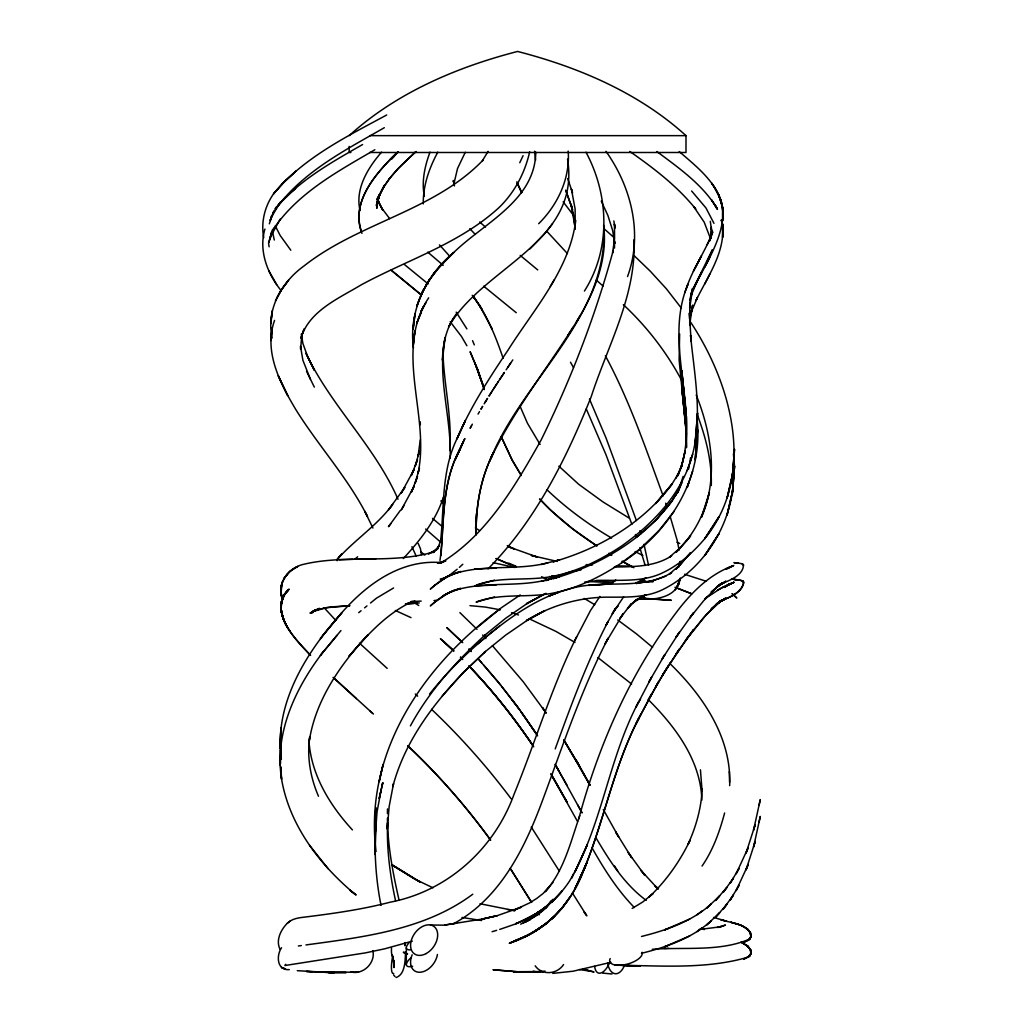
<?xml version="1.0" encoding="UTF-8"?>
<svg xmlns="http://www.w3.org/2000/svg" width="1029" height="1029" viewBox="0 0 1029 1029"><rect width="100%" height="100%" fill="white"/><g stroke="black" fill="none" stroke-linecap="round" stroke-linejoin="round"><path stroke-width="1.5" d="M686.433 447.551L686.369 433.646L681.815 387.663L685.97 427.382L686.382 447.538L686.369 416.809L681.815 370.826L686.369 416.809L686.33 440.065M423.279 203.896C422.932 185.67 429.247 167.997 437.814 152.125M689.713 325.203L689.764 302.269L689.713 308.121L692.607 288.287L689.79 300.802L692.324 291.902L690.498 297.008L697.418 280.673L696.028 283.682C707.193 261.405 722.024 239.23 723.155 213.595C722.204 186.236 698.061 167.92 679.191 151.546M337.165 560.728L337.178 559.493C354.4 540.032 377.026 525.639 392.641 504.454L388.473 509.869L404.847 487.386L401.22 493.174L414.147 469.34L411.317 475.527L417.517 459.68M711.283 485.521C711.978 461.301 705.817 437.312 697.289 414.803M376.923 208.064L377.013 201.684L376.447 205.851L379.469 194.88L377.669 198.841L383.65 187.059L390.377 177.438L388.872 179.355L398.056 168.679L415.433 151.97M387.406 813.592L387.496 808.923M376.061 851.549C363.674 752.688 423.009 665.879 499.515 609.271M453.545 185.361L457.532 168.499L465.262 152.305M450.149 458.317C451.692 418.031 436.901 377.592 445.081 337.525L442.419 360.317C442.766 343.725 446.445 326.592 456.825 313.253M375.598 830.943L377.051 811.842L381.142 789.848M476.157 534.939C475.784 507.503 480.054 479.758 492.402 455.024L489.572 461.159C511.683 413.414 544.714 372.035 572.741 327.801C592.305 297.484 608.358 262.099 603.599 225.184M476.26 513.857L475.938 521.574M476.17 533.729C475.72 505.586 480.839 477.263 493.779 452.104L490.923 458.214C522.861 379.714 608.113 317.845 603.817 227.023M535.775 152.151C535.119 200.616 484.016 222.907 453.84 252.414C425.877 275.489 408.474 311.234 413.452 347.853M376.884 207.408L377.219 200.925L376.678 208.231M575.224 224.644L575.108 208.964L571.404 189.027L572.574 192.976M376.755 206.932L379.071 195.883L384.409 185.233L377.026 199.587L379.842 194.082L376.511 205.08C381.476 182.647 399.818 166.415 416.102 151.52M420.295 439.859L418.044 456.349L419.472 451.139M689.842 323.518L692.607 305.124L689.79 317.652L692.324 308.739L690.498 313.845L697.418 297.522L696.028 300.519C708.055 275.515 727.567 249.365 721.753 220.219M732.828 488.634C727.889 530.604 701.276 570.233 663.293 589.321C647.267 597.45 628.925 597.129 611.432 597.18C581.526 596.563 551.878 604.833 526.449 620.526L544.92 610.57L526.243 620.989L505.663 635.112L483.694 652.939L485.418 651.498L462.42 673.403L485.418 651.498M733.111 485.508L734.526 466.201L733.42 453.943M449.699 450.522C452.374 417.092 443.64 384.087 442.894 350.773M679.642 333.936L679.127 360.086L686.369 433.646M404.899 945.767L405.259 942.628M394.223 960.456L394.068 967.582L393.464 961.343M690.163 460.773L690.498 457.841M575.777 220.528C569.269 270.434 533.627 309.407 507.799 350.477C488.839 378.711 470.266 407.484 456.927 438.881C441.261 471.038 444.335 507.271 440.541 541.717L441.467 538.99L437.724 548.161L439.357 545.576L433.003 552.637L437.852 548.663L428.45 553.911L431.318 552.509M710.73 238.291L711.836 230.406L709.907 240.426M434.277 551.776C391.946 564.458 346.773 554.219 303.979 564.214C288.403 567.468 276.016 583.996 282.538 599.74M284.904 593.952C271.733 617.156 296.429 639.742 310.617 655.383M678.741 566.902L680.195 561.461L678.613 566.876M680.195 578.311L676.902 587.469L680.195 578.311C677.905 597.36 655.036 600.499 639.652 598.788L644.771 597.54L636.102 599.997M441.017 555.519C443.55 519.761 442.47 482.305 459.654 449.557M710.73 238.136L711.309 227.229L711.541 230.226L710.319 221.325M287.477 573.822L283.58 578.941L289.844 571.391L297.805 566.464C285.728 571.429 277.637 585.475 282.268 598.209M282.229 598.749C279.116 608.821 282.615 619.342 287.888 627.999C280.132 616.435 277.225 599.11 289.046 589.051M688.465 469.391L689.031 466.51M439.988 560.419C444.862 524.494 440.836 486.241 458.227 452.863M271.772 231.949L271.206 234.741L271.682 232.387M494.499 580.137L476.118 585.244C500.583 575.88 527.414 581.359 552.727 576.317C577.591 571.455 600.692 559.943 621.657 545.987C652.039 524.52 679.783 495.862 691.051 459.629C703.502 419.15 694.485 376.267 690.523 335.184L691.128 341.306L689.379 313.035L689.61 319.016M494.499 596.974L476.118 602.081C500.583 592.717 527.414 598.196 552.727 593.167C577.591 588.292 600.692 576.78 621.657 562.837C669.57 531.852 703.836 477.88 697.07 419.305M759.055 805.231L760.29 799.597L753.562 830.184L755.222 824.602L746.051 853.067L748.237 847.6L736.121 873.814L738.976 868.553L730.204 883.191L733.445 878.084L723.207 892.297L726.911 887.41L715.464 900.516L719.644 895.925L706.576 908.183L711.258 903.925C691.81 921.534 666.496 930.216 641.504 936.467M759.055 822.068L760.29 816.434L753.562 847.034L755.222 841.452L746.051 869.917L748.237 864.45L736.121 890.651L738.976 885.39L730.204 900.028L733.445 894.934L723.207 909.134L726.911 904.259L715.464 917.366L719.644 912.762L706.576 925.02L711.258 920.762C691.81 938.371 666.496 947.066 641.504 953.317M382.737 782.876L379.186 798.543L382.775 782.67L382.119 785.577M282.229 581.899L280.878 591.238L282.602 599.701M270.28 220.399L273.83 211.369L270.28 220.399L271.412 216.039M271.785 231.435L268.518 243.294L273.83 228.206L270.28 237.249L280.222 219.074M683.153 476.376L677.802 492.672L681.88 482.498L676.027 495.026M627.536 276.544C643.099 234.188 631.472 187.291 606.017 151.392M684.748 292.75L687.912 284.313C663.023 343.454 699.823 407.883 680.941 467.976L685.263 450.728L682.639 462.047L677.802 475.835L681.88 465.648L676.027 478.189M419.472 467.976L418.044 473.186C430.431 415.549 393.348 350.863 428.681 297.818M679.024 565.757L680.195 561.461M709.869 240.735L712.737 231.808C705.56 251.205 692.954 268.17 686.562 287.901M419.408 451.307L415.214 466.047L417.054 460.953M419.408 468.144L415.214 482.884L417.054 477.79M724.622 812.974C719.631 831.599 713.071 850.108 702.035 866.071M578.722 818.891C598.466 745.858 629.169 675.333 674.728 614.57C690.022 593.849 708.917 574.208 733.78 565.513L726.178 569.384M529.678 151.765C524.944 172.936 514.487 192.719 498.782 207.794C459.384 243.757 407.304 259.848 361.153 284.892C338.708 298.423 309.06 310.899 300.905 338.207L304.108 328.971L301.767 335.313L300.622 349.307L300.507 346.284L302.886 360.253L310.449 379.367M264.916 229.081C258.446 250.742 267.514 274.01 281.354 290.86M488.08 151.353L482.357 160.833L483.218 159.932C434.187 211.061 358.902 222.56 304.031 265.945C281.573 282.023 265.675 309.922 272.196 338.014M274.563 320.405C263.424 351.365 280.171 383.38 295.747 409.452C318.437 445.994 348.085 477.983 367.507 516.571L364.69 511.169L372.935 528.057M269.354 223.807L271.437 217.183L280.222 202.237M443.37 497.187C435.833 520.777 419.871 540.559 403.329 558.554M579.764 815.675C570.645 841.696 564.098 870.585 545.229 891.706L549.486 886.857M687.205 470.6L692.658 454.291M692.658 471.128L687.205 487.45L688.98 482.125M430.006 152.125C424.784 166.081 421.427 181.387 424.321 196.243M710.923 253.751L712.287 249.918M555.21 748.893C570.941 705.598 586.864 662.174 608.19 621.259L605.914 625.413M652.283 949.317C684.452 946.847 719.927 952.082 750.064 938.911L751.286 935.58C747.131 923.142 731.285 923.335 720.737 919.643L726.77 921.289L713.547 917.418M750.064 955.748L743.826 959.169L750.064 955.748L751.286 952.417L750.038 948.867L746.668 945.355L741.189 942.178L748.379 946.629L750.823 950.204L750.977 953.767L748.559 957.034C707.386 969.292 662.689 965.807 620.088 965.266L640.179 966.128L614.892 964.958L634.777 965.935M288.712 589.578C267.733 611.38 295.13 639.395 310.269 655.074M690.948 293.484L712.171 250.111M284.467 594.222L281.264 602.801L284.467 594.222L288.287 590.222M417.517 476.517L411.317 492.364L414.147 486.19L401.22 510.011L404.114 505.38M421.504 311.633L416.758 323.132L420.977 312.7M422.134 309.973L423.884 305.883L420.694 311.928L426.07 302.539M571.79 878.149L573.719 873.84M463.243 441.878L455.551 459.037L463.307 441.673M678.625 566.812L679.77 564.265M281.534 947.722C276.196 955.529 276.762 970.579 289.29 969.627M458.857 451.487L460.117 448.734M576.574 636.887C551.505 687.552 535.466 741.948 514.101 794.144C494.409 848.835 447.551 891.255 390.017 902.227C361.423 909.662 332.123 913.713 302.848 917.328C297.265 917.958 291.439 919.167 287.31 923.283C280.84 929.663 275.476 940.545 280.094 949.33M312.713 612.679L315.08 609.798L312.482 611.985L319.466 608.306M464.722 438.817L456.927 455.718L464.799 438.624M519.774 162.723L523.079 155.662M709.894 239.152L711.309 236.194L707.219 244.606M709.894 255.989L711.309 253.031L707.219 261.456M640.913 714.203C614.313 763.569 604.486 819.354 583.494 870.92C571.198 904.375 544.508 932.21 510.178 942.886M573.822 642.482L590.479 610.557L599.92 596.421M704.724 267.206L709.714 257.482M704.724 284.043L709.714 274.319M676.941 476.221L678.124 474.099L671.95 484.119M676.941 493.071L678.124 490.936L672.078 500.75L655.679 520.442L671.976 501.059L677.648 491.695M470.15 428.218L471.526 425.594M285.625 964.289L284.93 965.524L365.411 952.88L384.859 948.777L412.32 941.136M694.858 268.453L701.482 255.835L693.392 271.309M694.858 285.303L701.482 272.685L694.125 286.744M638.109 719.528L658.56 681.841L655.55 686.973L668.297 665.866L665.107 670.998L689.121 635.42L685.404 640.72L706.254 614.686L721.342 600.653L716.068 604.447L724.982 598.518M639.086 701.701L640.565 698.923M584.421 291.066C611.046 249.082 609.117 195.201 585.99 152.202M275.463 300.661L281.972 288.763L276.737 298.217M470.266 427.974L472.35 424.18M410.404 725.908C429.247 691.012 456.284 661.248 485.418 634.661L483.694 636.102L505.663 618.275L526.243 604.139L543.582 594.466L526.449 603.689L545.987 593.321M453.056 318.939L448.618 326.862C482.537 266.871 581.256 242.831 567.519 159.109M605.888 625.478L615.509 608.383L612.268 613.798L623.6 596.884M554.129 279.927L550.258 286.474M576.523 321.627L580.253 315.35M478.048 414.095L479.514 411.6M480.993 409.092L482.472 406.596M569.989 896.902L561.384 908.916L566.593 902.06M750.064 938.911L743.826 942.332L748.559 940.197L751.286 935.58M748.559 957.034L751.286 952.417M481.135 408.886L482.665 406.339M661.698 659.718L664.824 654.585L648.669 682.394L651.589 677.223L635.896 707.232L638.662 701.868C608.268 758.785 602.338 825.528 569.461 881.171C556.65 900.645 537.614 915.681 515.709 923.656C533.691 916.826 550 905.597 562.361 890.818L551.415 902.343L554.631 899.205L542.643 909.507L545.46 907.179L533.781 915.154L536.019 913.662L516.571 923.605L499.708 929.431M484.157 403.87L487.527 398.416M484.968 402.493L487.386 398.647M489.007 396.088L492.235 390.956M572.484 328.187L573.076 327.248M312.79 612.319L313.716 610.866L311.272 613.22L313.086 611.548L310.025 613.143C322.064 606.364 336.406 606.686 349.821 605.747M572.741 327.801L567.995 335.222M489.212 395.689L496.724 383.997M662.547 658.406L679.359 632.256L675.912 637.466L693.649 612.602L689.79 617.94L703.45 600.987L716.274 587.752L711.142 592.125L721.985 582.98L716.724 587.34L725.882 581.153L716.531 586.98L721.586 583.816M493.071 389.657L498.139 381.862M568.33 334.695L569.256 333.293M497.573 382.711L504.377 372.434M499.837 379.264L504.261 372.627M550.759 901.648L548.045 905.456L551.557 900.581M272.955 212.977C299.645 173.335 343.982 150.851 384.332 127.699M272.955 229.814C297.381 193.079 337.705 171.444 374.852 149.745M506.152 369.797L510.577 363.224M507.799 367.314L512.828 359.918M686.459 541.048L690.639 535.775L676.014 552.406C692.684 536.212 704.248 515.066 709.38 492.441L701.521 517.227C718.422 478.061 711.656 433.402 696.196 394.943M688.182 555.364L676.014 569.256L690.639 552.624L680.529 564.342L669.377 574.053L671.68 572.626C641.067 591.173 603.354 578.877 570.246 588.691C534.771 598.068 504.905 620.924 477.366 644.205M549.486 903.694L545.229 908.543L551.055 901.455M400.294 510.461L388.473 526.707L390.969 523.465M748.559 940.197L750.977 936.917L750.038 932.03L750.977 936.917M287.477 590.672L283.58 595.778L288.056 590.389M552.457 223.807L545.074 233.274L529.999 248.877M275.142 208.655L276.762 206.585M429.517 694.138C449.75 668.516 473.79 646.122 499.515 626.121M442.148 696.144L463.307 672.542C432.283 705.006 404.307 742.616 392.795 786.696L393.515 783.686L389.142 806.543L387.277 829.091L387.547 822.66C386.621 848.835 389.965 874.984 395.509 900.529M552.92 882.496L543.158 893.442L536.791 898.407L529.806 902.806L514.14 910.15L521.446 907.128L497.676 915.501L481.881 919.193L497.136 915.733L481.945 919.103L444.734 925.045M552.92 899.333L541.82 911.462L547.608 905.932L537.498 914.755L520.661 924.209M323.286 651.73C295.683 687.552 274.138 732.892 281.586 779.197C289.445 825.309 319.556 864.54 354.645 893.944M658.264 531.466L674.085 511.426M672.078 483.913L655.679 503.605L671.976 484.222C642.996 523.002 599.328 548.791 553.178 561.821L559.583 559.802L541.19 564.509M337.075 635.292L320.379 655.409L340.959 630.558M541.19 581.346L559.583 576.639L553.178 578.671C599.225 565.526 643.189 540.019 671.976 501.059M381.515 152.176C367.867 167.933 354.915 188.847 360.021 210.508M275.463 208.45C298.783 180.525 331.454 162.389 362.594 144.536M391.933 158.955L398.056 151.829M613.889 610.866L618.21 605.914M549.795 903.205C542.875 911.977 533.266 918.151 523.324 922.987M398.004 151.893C376.858 172.139 349.757 201.671 361.938 233.377M278.473 205.131L285.406 197.311L277.894 205.62M720.557 926.409L719.953 927.078L725.471 925.058L717.65 927.463L720.917 926.743L699.013 929.56M538.656 223.705C557.795 204.81 570.233 178.351 568.201 151.109M278.512 204.539L295.696 188.166L292.699 190.892M396.551 153.025C376.421 172.898 350.889 201.144 361.488 231.679M488.042 568.87C535.582 520.635 566.349 458.857 591.251 396.577C607.779 345.435 636.668 294.886 633.941 239.796M621.657 562.837L640.218 548.714L658.367 531.157M640.218 531.877L641.311 530.835M640.218 548.714L641.311 547.685M390.094 159.405L398.223 151.675M459.41 567.352L462.78 564.252M680.529 547.505L669.377 557.203L671.68 555.789C654.791 566.915 633.761 566.67 614.274 567.056M636.912 536.958L656.759 519.413M355.275 558.824L357.616 556.792M349.178 135.648C396.255 92.867 456.554 67.194 517.587 51.45C578.607 67.194 638.906 92.867 685.996 135.648L685.996 152.498L369.771 152.498M610.892 584.099L615.766 579.97M288.339 590.067L286.577 591.559L288.712 589.784M477.366 627.368L501.239 607.83L520.25 594.942M358.697 612.667L361.063 610.737M364.6 607.843L366.967 605.914M370.517 603.02L376.434 598.196L393.58 587.971M704.801 598.749L722.68 587.135L734.024 582.26L729.034 584.511M457.172 569.243L449.39 575.314L440.798 579.803L444.541 578.234M714.756 605.772L721.342 600.653M290.487 920.852L287.31 923.283M697.083 914.755L702.202 910.871M697.083 931.605L702.202 927.708M721.586 600.653L716.531 603.817L725.882 598.003L716.724 604.177L721.985 599.83L711.142 608.962L716.274 604.589L703.45 617.824L689.79 634.777L693.649 629.439L675.912 654.303L679.359 649.106L661.698 676.555L664.824 671.435L648.669 699.231L651.589 694.06L635.896 724.069L638.662 718.705C610.261 772.599 602.57 834.455 575.031 888.632C563.853 909.392 546.348 926.949 524.713 936.673C539.119 929.766 552.071 919.9 562.361 907.655L551.415 919.193L554.631 916.042L542.643 926.344L545.46 924.029L533.781 932.004L536.019 930.512L524.713 936.673M705.701 597.926L712.287 593.27M633.594 602.004L636.179 600.203L627.484 608.409L631.446 603.611L619.677 618.789L623.214 613.593L605.155 643.639L608.19 638.109C580.703 690.845 562.246 747.556 541.511 803.134C523.8 850.327 498.936 899.809 452.438 924.299M472.774 894.201C424.926 929.959 363.43 937.085 305.96 944.944M724.866 587.044L729.651 584.125L724.3 587.43M632.153 908.44L642.778 901.97L652.978 893.609L649.08 897.031C666.149 880.978 679.822 861.505 689.97 840.423L687.912 844.552C695.977 827.046 701.315 808.164 702.202 788.857L702.1 791.275L700.44 769.782M636.449 583.675L645.929 577.938L636.102 582.941M632.385 602.981L645.929 594.775L636.102 599.791M717.406 590.093L733.78 582.35L728.828 584.588M665.904 576.124L652.167 580.961L653.209 580.793L637.401 583.134M719.811 601.746L724.699 599.161L719.708 601.412C728.583 597.54 743.362 592.833 743.465 581.642L740.996 580.369L733.947 579.494L738.565 580.086M386.711 114.978C346.464 136.716 303.195 157.926 273.521 193.889C264.646 206.52 260.826 222.444 263.733 237.673M720.699 584.395L724.146 582.568L719.194 584.806C727.902 580.832 743.375 576.111 743.465 564.805L740.996 563.532L733.947 562.644L738.565 563.249M720.699 601.232L724.146 599.418L719.194 601.643C728.558 597.72 740.854 593.45 743.864 582.71L742.501 580.819L732.005 578.697M524.713 922.357L530.437 919.373L524.867 922.164M318.025 608.898L312.379 611.65L326.566 607.663L349.564 605.759M545.923 580.626L570.246 571.854L581.038 569.912M510.281 942.834L526.269 935.966L515.709 940.506L519.568 938.86M689.739 919.077L664.76 929.83L667.988 928.698M689.739 935.927L664.76 946.667L667.988 945.535M526.269 935.966L509.972 942.976M729.072 567.481L727.104 568.368L731.851 566.259M729.072 584.318L727.104 585.205L731.851 583.109M509.252 943.31L517.574 940.017M455.358 573.41C485.238 564.136 517.497 570.722 547.801 562.824M455.358 590.247C485.238 580.986 517.497 587.572 547.801 579.661M492.094 931.708L496.66 930.345M636.102 583.16L644.771 580.69L639.652 581.938L653.003 581.861M440.193 579.108L444.387 578.066M610.866 962.321L573.102 971.209L552.753 973.395M446.882 924.711L456.554 923.142M396.049 977.55C405.516 974.386 405.014 960.044 405.58 951.774M298.371 945.998L301.291 945.561M419.305 602.904L405.825 603.959M584.588 582.17C610.647 577.706 638.79 584.716 663.293 572.484C679.564 564.677 693.25 552.329 704.801 538.63C756.829 474.382 731.503 383.148 689.687 320.765M433.994 600.55L436.836 600.357M405.349 603.997L417.247 603.174M496.132 568.149L474.742 569.088L480.839 568.831M474.742 585.925L496.132 584.999M358.516 972.083L328.354 972.456L297.278 970.681M339.081 559.737L352.908 559.352M355.995 559.261L360.587 559.133L354.49 559.223L375.765 558.863M664.001 948.416L668.747 948.301M543.415 971.505L513.574 971.749L536.623 971.903M421.183 601.077L410.97 601.643L415.176 601.283L406.764 603.753L412.333 601.579C386.595 613.438 367.134 635.163 348.947 656.283L368.125 634.597C339.982 664.927 314.668 701.289 308.97 743.17L309.716 736.983C306.796 757.112 310.462 777.692 318.488 796.253M369.771 135.648L685.996 135.648M350.889 152.498L349.178 152.498L349.178 146.375M430.495 924.994L446.187 925.212M616.178 565.821L631.806 566.156M613.052 582.594L587.726 581.552M596.421 580.356L615.162 580.845M641.697 581.514L646.379 581.642M641.697 598.363L671.358 600.319L645.324 598.351M317.279 972.096L334.348 972.572L306.436 971.479L312.121 971.762M611.946 973.987L602.672 973.1M586.131 564.638L592.498 564.934M643.935 581.436L646.714 581.578M493.367 969.768L520.327 972.006L493.123 969.781M469.983 605.644L485.148 607.046L500.377 609.824M536.25 913.598L539.003 913.932M579.52 969.55L593.476 971.685M461.995 917.469L481.701 920.531M507.541 909.546L514.822 910.704L479.99 903.745M551.647 575.931L554.438 576.394M493.148 562.657L514.886 567.493M557.203 561.422L531.35 555.428L537.228 557.062L508.545 546.759L514.32 549.049L507.258 545.602M549.602 576.497L555.686 577.899M706.434 581.346L684.529 574.259M582.787 968.752L593.99 972.109M511.529 612.705L518.487 614.969M588.176 970.591L582.607 968.688M516.172 566.799L496.132 558.696M701.418 928.634L704.312 929.599M407.574 953.832L403.304 952.301L407.394 953.767M516.095 566.31L508.673 563.133M404.243 952.7L406.764 953.651L404.024 952.314M395.38 610.506L411.021 617.644M541.563 576.742L548.444 579.661M674.947 587.25L691.732 593.797L675.912 587.649M530.81 619.548L555.917 631.394L574.967 642.43M496.132 558.464L510.358 564.831M676.915 542.206L679.719 543.479M432.913 887.783L414.919 879.152L392.01 864.99L420.321 882.213L392.1 864.694M642.842 555.519L635.125 551.544M633.838 567.686L622.236 561.281M622.262 561.397L633.157 567.288M413.581 602.274L418.752 605.489M584.266 598.454L594.736 604.705M609.052 553.589L611.702 555.145M424.797 555.094L420.771 551.698M611.586 538.038C588.331 524.456 566.439 508.365 546.965 489.74M608.924 553.28L611.586 554.888M628.938 517.96L603.007 501.946L578.71 484.299L558.863 466.163M741.189 942.178L748.379 946.629L746.668 945.355L750.823 950.204L750.038 948.867L750.977 953.767M475.347 527.928L479.424 530.475M596.434 545.576C575.983 532.302 556.47 517.188 540.032 499.091M629.774 151.443C653.724 168.151 677.326 186.198 695.745 209.08L693.687 206.61L704.209 222.2L710.319 238.175M597.913 657.557L631.626 684.066M617.709 619.96L636.707 634.07L652.605 647.382M596.987 545.987L572.574 528.842L550.155 509.805L539.518 499.065M656.849 151.533C678.767 167.881 702.37 184.345 716.853 208.09M355.931 894.818L349.77 890.059L355.88 894.896M441.955 526.321L432.489 518.41M440.734 542.219L425.62 529.047M658.483 888.529L654.894 885.712L658.123 889.095L640.951 870.354L644.733 875.229L628.217 852.526L631.587 857.594L615.586 831.805L618.648 836.937L603.29 809.489M520.224 255.398L537.717 269.92M483.669 286.165L516.249 312.713M420.951 294.538L391.908 270.73M420.964 294.744L391.084 270.151M646.238 900.414C624.243 884.155 609.348 860.54 595.701 837.284M404.281 264.402L428.141 283.927M440.386 638.649L453.84 650.92M427.755 252.131L443.203 265.302M479.668 221.994L485.456 227.062M603.701 228.387L613.31 236.927M596.305 280.042L603.045 286.049M732.043 593.72L736.803 598.016L732.416 593.797M387.187 668.387L359.533 643.241M373.424 714.062L333.177 677.404M370.17 711.103L372.472 713.2M356.356 698.64L333.447 677.661M440.849 500.917L444.206 503.991M446.805 627.677L462.381 642.25M441.042 639.215L453.725 650.868M415.292 694.009L417.633 696.17M447.075 627.767L462.69 642.662M623.368 304.687C646.868 326.63 666.818 352.381 681.88 380.807M443.679 641.453L453.03 650.264M407.69 745.729C438.213 774.541 466.008 806.209 490.679 840.166M431.575 709.341C460.568 736.79 487.129 766.772 511.079 798.723M634.327 255.835L650.251 271.18L666.38 288.802L681.262 308.005M407.844 745.871C438.187 774.593 465.931 806.054 490.434 839.883M459.873 612.602L477.032 629.324M648.09 699.437C675.23 726.461 700.762 760.302 701.855 800.15M669.455 663.113C702.614 695.192 731.876 737.471 729.651 785.667M567.442 253.584L547.055 231.538M460.452 657.145L462.381 659.087M335.814 620.423L324.264 607.907M449.905 256.453L439.486 244.876M469.083 649.325L471.205 651.537M460.555 657.287L462.69 659.499M469.083 666.162C492.968 690.729 514.14 717.856 533.369 746.166C514.011 717.805 492.801 690.6 468.89 665.917C492.801 690.922 514.397 718.139 533.717 746.835M468.89 649.067L471.063 651.344M469.803 228.657L475.244 234.38M691.617 190.995L705.933 207.909L713.972 223.344M482.64 635.022L485.881 638.572M492.389 645.659L523.092 681.584L546.052 712.878M389.669 218.624L381.502 207.832L377.193 199.06L382.737 209.967L379.032 203.06L377.566 197.439M634.353 907.527C617.156 889.892 603.972 868.978 591.919 847.626M481.662 662.727L478.665 659.306L500.943 685.455M393.592 974.965L394.995 976.56M483.694 665.094L497.92 681.648L519.761 709.869L512.236 700.106M450.162 321.691L461.481 336.47L466.896 345.757M352.432 829.914C329.91 805.488 311.234 774.978 308.983 741.112M573.436 215.202L563.146 201.825M472.247 295.349C486.756 313.909 495.579 336.161 503.13 358.285M309.51 845.259L328.161 868.772M585.99 914.511L584.163 912.183L586.826 915.849L572.407 893.005M501.933 686.716L516.764 705.74L536.482 733.934M473.121 296.365L475.089 298.899L472.748 295.606M290.808 250.227L280.158 235.461L275.296 225.891M479.347 304.944L472.89 295.812L482.048 309.639L479.347 304.944L492.235 329.267L491.026 326.965M456.194 312.134L466.896 328.92M520.661 711.168L537.588 735.876M521.497 712.377L536.341 733.78M521.33 475.514L512.686 461.056L501.239 436.682M545.473 712.068L542.553 707.656L546.09 713.007M531.26 827.046L559.416 871.241M510.217 868.399L531.53 902.279M520.983 474.974L511.722 459.346L501.509 437.351M540.084 444.489L527.44 423.241L520.159 406.442M510.95 869.441L531.607 902.407M716.673 207.922L711.592 199.96L715.901 206.675M614.442 865.826L617.722 871.01M564.085 740.404L589.771 784.703M551.39 774.708L567.301 802.53L552.805 777.024M564.162 740.597L578.915 765.164L563.699 739.774M537.55 912.337L539.055 914.858M281.586 612.615L280.827 605.837L282.988 597.129C278.036 608.975 283.412 621.773 290.294 631.652M555.338 764.856L567.301 785.693M550.747 773.705L577.552 821.528M555.158 764.315L582.118 812.987M556.625 766.901L558.901 770.927M268.698 270.537L276.647 284.609M590.106 785.268L576.163 760.29L589.836 784.831M605.374 355.777C629.401 400.358 645.788 448.464 663.139 495.901M570.516 362.234L573.5 367.623M577.552 804.678L581.771 812.344M717.457 209.427L714.859 204.63L716.956 208.861M521.613 192.667L517.201 183.278M285.033 622.777L286.371 625.426L282.087 615.561M521.742 192.564L516.815 181.824M398.004 499.232C374.762 446.007 330.631 405.606 305.986 353.269L314.321 370.273L307.722 356.857L302.886 343.416L301.291 334.091M314.321 387.11L306.526 371.237M416.269 556.29L411.922 546.682M589.463 399.033L606.004 437.904L636.411 520.52M586.286 408.963L606.004 454.754L631.87 524.34M601.283 201.131L607.92 215.537L612.654 230.522L614.776 243.551L614.454 240.812L614.519 248.105M418.186 543.428L420.437 548.727L421.478 554.58M472.555 340.663L474.33 344.895M470.189 351.854L478.163 370.993L484.299 389.116M470.214 351.918L478.163 370.993M565.667 190.146L572.034 207.935L570.889 204.064L573.41 214.366L575.262 228.837M565.976 190.957L572.574 209.813L571.404 205.864L575.275 228.914M474.832 362.838L484.119 388.422M274.293 240.04L272.17 230.2M476.967 367.829L484.016 387.894M476.093 365.977L484.286 389.605M665.686 503.207L667.178 507.567M635.433 534.501L636.411 537.37M567.699 178.544L572.098 191.535M483.013 384.859L483.964 387.74M670.072 516.185L677.365 540.997L679.101 550.116M639.832 530.745L640.797 533.807M639.832 547.582L645.17 565.487M721.355 220.322L722.654 224.579L722.641 237.275L722.654 224.579L721.355 220.039M282.396 598.428L281.136 594.273L281.496 584.896L281.136 594.273L281.997 597.36M644 544.341L648.514 565.191M392.178 955.079L394.146 963.388L392.898 958.115M399.072 900.156C392.924 873.222 387.676 845.915 387.418 818.196M454.458 185.927L453.287 180.487L453.416 181.901M268.659 244.182L269.161 246.819M381.026 905.43C375.701 878.792 374.08 851.51 375.778 824.409L375.135 854.546L375.778 807.559L375.135 837.696M613.837 220.926L615.02 228.168L614.454 223.975L614.57 238.561L612.615 252.967L613.258 250.317C595.521 315.659 570.954 379.302 541.1 440.052C515.31 485.765 486.82 535.131 440.798 562.966L445.789 560.882L437.402 562.966L441.351 562.606C399.213 558.953 363.533 586.491 337.885 617.259C304.044 655.82 273.971 705.907 281.29 759.248M721.561 219.859L723.155 230.432L721.599 220.232M534.591 151.212L535.594 160.164M405.053 942.551L405.349 945.265M280.351 745.253L280.12 742.141L280.428 746.81M280.685 749.922L281.354 759.248M280.351 762.09L280.12 758.978L280.428 763.647M280.685 766.759L281.586 779.197L280.634 766.772M280.634 749.922L280.943 754.604M420.269 421.8L420.346 424.797M729.329 771.454L729.561 782.374M406.314 947.786L406.314 964.623M610.017 961.703A16.837 7.743 -72.6 0 1 600.872 973.01A16.837 7.743 -72.6 0 1 594.646 966.347M624.629 965.009A16.837 9.402 -84.1 0 1 615.11 973.717A16.837 9.402 -84.1 0 1 607.689 962.977M544.997 971.042A16.837 14.972 -13.2 0 1 533.318 971.157M393.747 973.421A16.837 3.756 -79 0 1 392.705 955.902M393.039 956.648A16.837 3.756 -79 0 1 391.509 948.095M372.832 950.642A16.837 14.072 -44.6 0 1 367.469 967.17A16.837 14.072 -44.6 0 1 350.812 971.852M412.668 966.308A16.837 5.338 -30.7 0 1 410.867 957.819M410.404 949.831A16.837 5.338 -30.7 0 1 408.925 942.911M437.454 954.462A16.837 11.576 -54.8 0 1 419.652 972.264A16.837 11.576 -54.8 0 1 412.153 954.796M563.57 964.546A16.837 15.474 -20.9 0 1 535.183 965.807M642.109 952.262A16.837 7.242 -15.6 0 1 624.95 964.649A16.837 7.242 -15.6 0 1 610.197 958.552M722.654 207.742L722.641 220.438L722.654 207.742L718.756 194.983L722.654 207.742M280.621 734.256L280.235 748.379L280.956 728.03L280.621 734.256M280.621 751.093L280.235 765.216L280.956 744.867L280.621 751.093M281.316 604.808L281.136 611.11L284.081 620.809L281.136 611.11L281.496 601.733L281.316 604.808M734.526 449.364L732.249 478.061L734.526 449.364M734.526 466.201L732.249 494.898L734.526 466.201M697.572 413.079L695.18 442.843L697.572 413.079M697.572 429.916L695.18 459.68L697.572 429.916M271.09 320.791L270.859 323.698L272.299 310.822L271.09 320.791M271.09 337.641L270.859 340.535L272.299 327.672L271.09 337.641M413.517 325.588L413.169 329.01L414.983 314.077L413.517 325.588M414.365 334.322L413.169 345.86L414.983 330.926L414.365 334.322M733.214 471.398L727.117 498.075L733.214 471.398M733.214 488.235L727.117 514.912L733.214 488.235M382.132 768.547L379.186 781.706L383.084 764.47L382.132 768.547M419.24 299.953L416.758 306.295C422.417 288.995 432.309 273.444 445.235 260.671L432.926 274.82L437.158 269.521L426.135 284.673L429.916 278.988L420.694 295.091L423.884 289.046L419.24 299.953M586.093 864.707L576.793 885.3L586.093 864.707M587.353 844.706L575.031 871.795L587.353 844.706M587.353 861.556L575.031 888.632L587.353 861.556M462.51 426.675L456.927 438.881L465.378 420.565L462.51 426.675M678.78 583.816L675.204 589.656L678.78 583.816M719.014 516.725L704.801 538.63L719.014 516.725M719.014 533.575L704.801 555.467L719.014 533.575M287.104 282.216L280.557 290.937L288.57 280.274L287.104 282.216M339.802 556.072L337.178 559.493L341.821 553.859L339.802 556.072M324.251 633.658L320.379 638.572L341.975 612.525L324.251 633.658M276.814 189.966L273.521 193.889L285.406 180.461L276.814 189.966M449.146 257.044L440.695 265.611L453.84 252.414L449.146 257.044M295.696 171.328L282.229 183.677L295.696 171.328M435.293 584.999L430.315 589.09C439.113 581.231 449.017 574.259 460.658 571.507L448.863 575.906L454.123 573.565L442.444 579.314L447.628 576.433L435.293 584.999M435.293 601.836L430.315 605.927C439.113 598.081 449.017 591.096 460.658 588.356L448.863 592.743L454.123 590.402L442.444 596.164L447.628 593.27L435.293 601.836M548.29 922.048L532.173 932.904L548.29 922.048M559.223 575.198L548.714 579.327L559.274 575.224M559.223 592.035L548.714 596.164L559.274 592.061M590.633 585.141L588.755 585.372L608.731 584.06L590.633 585.141M346.117 972.546L328.354 972.456L346.117 972.546M737.304 924.145L730.822 922.267C738.063 924.312 746.977 926.01 750.823 933.354L746.668 928.518L748.379 929.792L741.189 925.341L737.304 924.145M285.342 968.894L281.522 967.479L285.342 968.894M743.478 565.114L742.514 563.982L743.478 565.114M743.478 581.951L742.514 580.832L743.478 581.951M714.28 187.252L711.592 183.123C718.396 191.999 722.667 202.379 723.155 213.595L721.149 200.475L714.28 187.252M287.618 395.445L278.357 375.881L287.618 395.445M283.194 618.506L280.943 608.898L283.194 618.506M426.122 953.587A16.837 11.576 -54.8 0 0 434.727 927.103A16.837 11.576 -54.8 0 0 411.51 939.709A16.837 11.576 -54.8 0 0 426.122 953.587"/></g></svg>
